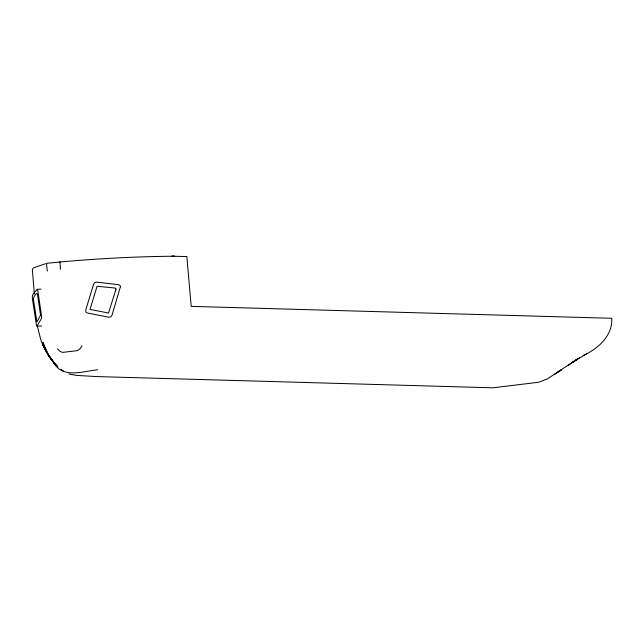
<?xml version="1.0" encoding="UTF-8"?>
<svg xmlns="http://www.w3.org/2000/svg" width="644" height="644" viewBox="0 0 644 644"><rect width="100%" height="100%" fill="white"/><g stroke="black" fill="none" stroke-linecap="round" stroke-linejoin="round"><path stroke-width="0.97" d="M81.957 345.804L80.444 348.38L77.674 350.586L62.573 352.421L59.481 350.94L57.549 348.774M36.95 326.114L41.425 318.595L41.675 316.776L37.867 291.016L37.159 289.293L32.466 295.202L32.305 298.116L36.499 325.566L36.95 326.114L41.755 325.92M69.013 373.995L76.475 375.388L96.391 376.563L492.966 387.809L538.746 382.238L547.416 378.873L577.491 358.966L572.79 362.218L586.604 353.757M568.282 365.406L575.221 360.439M572.79 362.218L579.761 357.557M554.21 374.534L561.488 369.817L556.48 373.069M583.037 355.52C597.769 349.129 612.822 335.733 611.768 318.297L191.196 306.375L186.841 256.529L171.731 256.248L174.645 256.215C131.875 256.594 89.081 259.017 46.545 263.316L47.028 268.798A7.39 6.488 -88.4 0 0 47.495 270.915M45.491 263.758L34.615 267.437L33.303 268.025L32.337 269.586L34.365 293.873M97.703 369.761C82.021 371.379 63.112 378.986 53.307 362.322C48.743 356.325 45.41 349.499 42.89 342.415L47.898 353.773L54.885 363.876M37.159 289.293L41.007 289.14M61.059 369.342L63.482 371.129M57.936 366.855L53.943 362.814L57.324 366.331M56.817 365.8L50.787 358.547L54.241 363.039M54.152 362.991L48.364 355.408L42.754 344.564L45.595 350.698L52.196 360.664L48.364 355.408L48.711 355.915L42.882 345.071L40.604 339.098L37.465 326.387M59.884 261.689L60.367 267.171A7.39 6.488 -88.4 0 1 60.27 269.361M40.564 315.133L36.909 321.863L33.399 299.436C32.788 297.584 37.32 291.152 37.457 294.252L40.564 315.133M116.025 289.059L108.546 313.032L90.063 309.402L97.051 286.258L115.123 288.029L116.025 289.059M120.412 286.765L111.975 315.327L110.784 316.872L108.908 317.234L87.359 313L85.902 311.978L85.716 310.167L93.549 284.229L94.765 282.611L96.689 282.112L118.617 284.704L120.106 285.614L120.412 286.765"/></g></svg>
